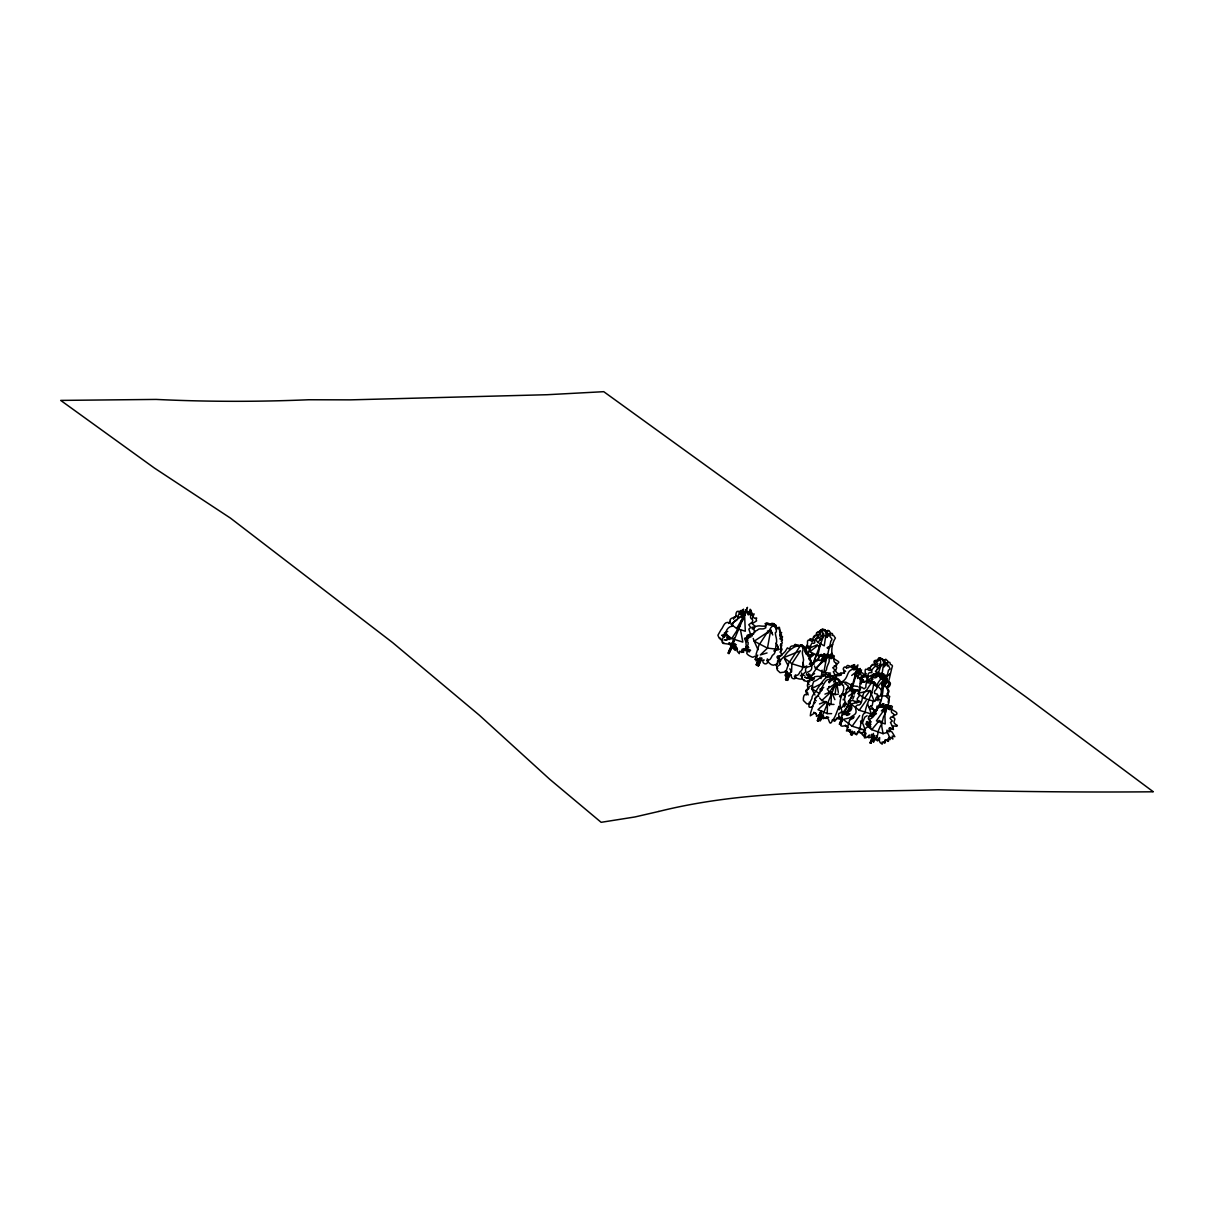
<?xml version="1.0" encoding="UTF-8"?>
<svg xmlns="http://www.w3.org/2000/svg" width="1214" height="1214" viewBox="0 0 1214 1214"><rect width="100%" height="100%" fill="white"/><g stroke="black" fill="none" stroke-linecap="round" stroke-linejoin="round"><path stroke-width="1.5" d="M807.538 692.511L808.16 694.954M855.111 677.7L856.538 672.92L851.682 690.22M852.274 731.132C849.679 737.247 853.336 733.119 854.519 731.663C856.082 739.554 862.274 725.335 860.529 721.07C864.353 727.854 859.831 714.242 865.005 713.088C865.825 703.908 874.065 691.677 873.579 682.314L872.487 681.524L870.954 682.238M832.227 679.233C829.192 679.628 831.969 673.816 828.995 674.286C825.459 676.759 824.169 671.509 826.476 669.749C826.628 664.953 830.194 662.783 829.056 658.944C830.862 650.476 826.871 662.343 828.676 654.71C833.881 666.607 829.39 647.092 833.836 659.703C833.548 664.088 837.918 661.6 836.567 665.5L832.743 667.67L835.247 670.356L833.305 671.706L836.4 677.306C832.06 680.508 828.555 678.626 826.719 680.144C823.426 682.875 820.922 690.812 817.826 695.531C814.746 698.126 814.382 701.813 810.74 712.497L810.315 715.82L814.806 712.906L816.567 714.515L816.43 716.397L820.285 714.439L817.675 720.919L821.423 713.771M878.359 660.143C869.376 659.87 877.585 665.318 874.384 664.711C870.119 664.726 870.089 667.305 870.635 670.477C865.385 670.872 868.647 664.528 870.984 670.189M735.426 643.981L733.195 648.504L735.305 650.461L735.836 647.973L737.171 647.927L737.202 651.296L739.28 653.663L739.463 651.22L741.815 652.464L742.027 649.338L744 648.595C746.504 652.722 743.727 645.393 748.765 647.548M882.35 682.875L882.806 682.147L881.865 685.03M836.598 685.956L836.674 682.617L827.25 689.006L829.359 692.086L835.035 694.62L838.616 694.059M809.434 640.446C809.844 636.03 813.213 641.144 814.002 640.764M867.115 669.46C863.609 667.943 866.128 672.799 864.778 673.998C863.655 676.289 871.789 675.743 861.515 677.488M831.62 713.65L827.22 713.604L827.523 702.663M834.003 704.423L831.074 704.393L831.362 693.452M878.026 700.766L878.192 695.349M826.81 655.788L826.688 658.307L815.474 668.368L814.412 666.016M734.151 647.775L736.306 646.592M771.907 624.649L771.755 623.359L770.92 624.315L766.793 622.797L765.017 623.738L770.465 625.21L774.016 623.768L775.761 628.564L779.373 628.822L780.071 634.573L781.619 635.104L779.904 638.837L782.484 639.96L781.649 641.083L782.317 642.904L780.283 645.074L782.074 649.596L780.556 651.554L781.786 655.408L777.142 656.531L777.097 657.684L779.874 659.02L777.567 660.295M744.076 616.606L745.897 612.296L744.288 615.817L744.971 611.492L747.005 610.824L748.856 613.116L750.146 609.231L751.193 610.475L750.54 611.34M852.85 691.449L852.835 689.962L849.375 689.734L851.5 688.262L850.999 686.805L845.915 689.673M859.421 674.256L861.591 669.931L857.858 672.829L856.158 671.782L857.934 664.877L855.354 668.626L852.152 668.261L854.474 666.668L853.912 665.075L851.849 665.515L851.849 667.123L849.694 666.805C846.492 669.991 845.278 664.559 843.351 668.353L843.335 669.703L845.627 671.327M728.977 653.557L728.582 651.797L733.013 642.145L728.521 653.36L743.833 616.924L743.029 618.882M887.313 708.506L888.769 705.638L886.736 707.489M778.386 658.458C779.919 655.924 783.121 653.769 785.261 651.448L787.4 647.881L789.525 649.111C790.405 646.091 791.058 645.969 793.895 645.878C795.944 641.326 797.037 648.549 800.451 645.742C802.682 643.815 808.888 650.143 804.882 650.355C806.202 654.983 808.858 655.757 810.633 659.87C809.92 664.255 812.06 665.97 811.771 667.882C811.787 670.249 809.465 671.554 807.052 672.359M837.22 679.263L832.212 677.093M835.824 664.21C844.686 661.144 830.558 660.431 834.367 656.03C829.511 652.388 835.657 660.917 827.022 655.272L823.79 672.51L815.474 668.368M856.447 675.576L856.371 674.256M726.609 634.254C724.455 631.31 728.81 626.075 732.224 626.227A1.76 1.138 -52.5 0 0 732.528 624.952C733.226 618.776 741.314 619.701 742.573 612.767C745.199 600.232 741.071 625.847 745.866 610.278M827.235 635.544L828.631 635.984M879.194 675.712L879.482 674.574M873.352 735.168L870.514 743.226L873.928 735.305L873.503 742.315L876.887 736.154L875.127 738.992L877.585 740.935L878.845 738.37L879.71 741.845A3.915 3.096 89.6 0 1 880.317 742.771L882.183 744.152L882.168 741.936L884.824 743.241L884.794 740.388L886.888 739.857C889.938 744.986 886.751 735.684 890.727 737.49L892.882 739.053L892.199 736.048L894.839 736.686L891.971 731.936A6.298 5.918 -10.3 0 1 890.181 730.509L889.71 728.43L893.474 729.508L892.472 725.835L896.858 726.306L897.358 725.441C889.604 721.602 898.709 719.128 892.502 717.171L890.939 717.019L890.074 718.339L892.32 721.055L890.469 722.406L893.17 728.021C892.791 730.418 889.634 725.896 888.967 728.491L889.756 731.784L886.888 730.16L887.07 732.406A6.298 4.977 89.6 0 0 888.36 734.167L890.181 739.554L888.162 738.537L888.511 740.98L885.052 740.161L885.294 742.24L883.853 741.663M886.66 706.032C890.105 703.528 889.786 698.748 886.357 696.775A1.669 1.518 71.2 0 1 887.1 695.713L888.102 695.045C888.602 692.071 887.707 688.384 885.158 686.153C886.827 679.901 889.088 674.165 883.504 683.603C883.018 691.115 882.457 697.747 879.558 705.228M827.25 657.184C825.201 660.598 829.557 652.753 826.871 655.454M877.676 673.649L876.538 675.986L877.676 673.482M861.424 683.892L860.165 682.905L860.392 679.324L858.161 677.109L860.605 670.553L856.841 672.951L856.158 671.782L857.418 668.231L853.806 669.976L855.916 666.137L855.688 668.246L857.281 668.095L858.131 669.521L856.052 672.875L856.204 671.585L857.782 669.9L856.477 673.057M884.338 677.898C883.306 676.38 881.091 677.473 883.822 673.846C882.624 672.768 881.091 678.596 879.71 675.652M844.367 673.042L844.261 670.538L844.413 673.102L840.437 672.89L841.256 675.121L834.777 676.244M821.028 678.611L822.121 670.143M874.581 662.571L875.34 660.765L877.692 660.735L878.602 658.307L882.274 659.096L884.429 664.164L887.692 663.815L887.404 666.122L888.572 665.591L890.074 668.944L888.451 670.234L886.402 679.354M779.919 635.529L781.664 632.494L780.116 632.373L779.403 627.319L775.776 627.911L774.486 624.102L770.844 627.684L768.037 632.995L766.747 633.222L758.902 645.241L756.094 654.27L756.428 655.772L757.779 655.165L754.85 659.414L756.185 659.748L756.155 660.993L758.386 658.58L758.386 659.748L759.706 659.156L756.99 665.5L761.709 657.821M800.724 646.136L800.997 644.771L788.736 663.269L786.186 670.887L786.323 672.086L787.309 671.494L784.988 675.212L785.792 676.395L787.507 674.24L787.431 675.196L788.387 674.605L786.08 680.022L787.689 677.488M835.035 694.62L836.674 682.617L829.359 692.086M883.109 707.307L882.047 704.226L881.819 707.125M825.778 635.711L824.245 645.833L817.735 642.418L815.778 639.52M886.493 675.363L881.925 674.847L883.701 663.026L884.505 666.547M877.1 708.839L872.866 712.421M812.91 663.739L823.001 637.593L823.669 633.511L822.561 634.3L822.728 629.262L821.195 631.796M850.422 705.941L850.847 708.126L849.117 710.387C845.49 712.588 852.091 703.695 847.66 706.457L842.015 713.62L842.091 715.365M758.887 659.248L756.201 664.559L758.598 665.803L761.861 658.625M734.364 640.506L733.468 642.494L733.939 641.022M767.369 631.128L770.723 630.127L767.46 648.109L760.343 654.953L767.051 652.95M858.131 672.905L860.195 668.474L856.72 672.328L857.812 668.914L856.947 667.791L855.809 668.337M749.478 651.933C744.258 649.247 747.642 643.359 744.531 638.625L745.35 637.775L747.278 639.641L746.913 635.939C747.475 633.192 750.556 637.654 750.844 635.119L748.826 629.14L750.647 627.532L748.795 624.709L752.331 622.084C753.985 617.896 749.782 620.4 750.631 615.847C749.675 614.147 749.751 608.002 749.008 613.95C747.475 617.744 747.703 608.897 745.275 611.401L743.939 615.119M850.619 702.071C844.034 703.103 853.427 698.596 852.228 694.605L851.56 693.042L854.231 692.739L855.354 689.613L854.14 692.891L854.489 689.916L852.805 691.585M883.595 707.003L883.033 703.604L881.91 706.927M820.952 631.75L817.462 635.954C810.299 633.147 814.882 645.544 810.391 640.157C805.261 639.034 808.888 644.012 806.824 645.393C805.049 647.29 811.802 644.907 808.494 647.927C805.61 648.185 802.758 648.595 802.257 645.104C798.326 647.092 798.524 642.813 795.914 646.531M832.182 688.748L832.728 687.443L832.197 688.869M841.165 684.089L840.194 683.907L840.771 684.863M825.626 702.329L825.429 702.253M825.611 659.794L824.382 661.706L825.353 659.809M738.947 612.994L740.586 610.49L741.921 613.601M781.285 641.311L782.544 636.682L779.949 636.257M814.366 663.011L816.324 654.3M823.062 655.97L817.826 655.56L820.558 643.359M877.449 675.849L880.757 666.107L880.408 658.276L879.619 660.279M731.405 645.954L731.966 644.543M732.74 641.614L733.119 640.324M732.816 642.145L731.663 644.922M733.195 643.708L732.846 644.482L733.21 643.617M850.088 690.174L851.606 683.619M866.174 673.466L866.159 674.24M885.704 704.909L884.399 709.022L886.235 705.516L885.81 708.824L887.1 705.258L886.083 711.707L883.458 716.943L881.227 726.169L880.423 725.911L878.405 730.585A6.298 1.123 -70.4 0 0 878.253 732.027L877.085 736.944L876.903 736.2M744.288 615.786L742.467 620.794M872.32 683.103L871.257 678.975C873.154 674.969 874.308 680.128 877.191 676.562C879.057 676.471 883.762 672.359 879.892 676.744C878.314 680.341 884.824 674.696 884.778 678.231M882.639 683.118L881.956 683.482M820.087 635.514L820.497 632.98M828.752 657.244L828.631 656.288M814.199 661.645C814.427 658.61 818.084 661.281 818.843 658.155M775.776 628.078C775.549 619.944 772.408 629.838 776.004 625.21C774.911 627.957 777.901 632.206 775.321 632.661C775.609 637.092 776.657 637.229 776.641 641.705C775.018 647.472 776.52 653.466 772.362 655.363C770.951 658.443 769.266 661.797 767.309 658.929C769.16 664.073 764.911 665.211 763.151 662.601C763.303 658.034 758.097 660.249 758.113 665.925L757.126 664.741L760.085 657.351M780.784 643.936C783.394 645.332 780.147 646.759 780.86 649.217M830.816 657.487L831.074 656.531M847.615 712.223L848.207 710.858L848.267 712.041M850.953 704.848L848.389 712.057M857.782 686.487L852.274 685.652L856.113 671.919L851.697 675.454M881.227 707.231L881.728 706.457L879.664 703.968L880.575 700.569L877.889 698.096L882.017 693.422L881.273 689.719L874.05 682.283L870.635 681.251L863.002 681.661L859.982 683.694L859.846 689.385L858.283 690.493L855.991 689.719L854.368 693.862M883.807 681.509L885.932 676.714L882.957 681.889L885.461 678.899L885.567 680.629M733.559 619.231L734.182 617.182L735.092 617.653M827.948 675.758C831.256 671.964 830.027 678.505 830.209 680.25M885.127 706.062L884.429 707.671M823.001 657.032L819.784 655.499L817.963 659.111L819.875 660.553L821.878 659.414L824.063 653.769L825.49 658.458L825.732 654.816L824.883 656.03M740.373 614.557C742.133 612.66 738.613 610.536 736.989 611.507C735.305 613.404 735.381 618.047 738.825 616.545M823.092 657.563C824.731 654.103 818.676 652.889 819.116 657.335M734.167 638.003L733.878 638.701M841.879 720.418L840.331 724.409L839.36 724.075M742.027 615.984L741.39 617.167M842.607 693.74L841.621 694.241M852.835 698.961L854.125 695.926M741.815 614.39C739.614 611.553 737.11 616.272 737.733 618.321M877.039 686.623C875.188 684.332 888.36 669.749 881.91 679.521C885.598 674.362 883.929 680.553 882.881 680.872C884.869 683.376 889.832 675.803 885.643 682.875M883.868 706.988L884.596 705.729L884.52 707.474M829.951 657.457L830.801 654.574L831.013 656.091M873.473 737.991L870.848 743.241M841.788 720.312L839.572 724.288M824.579 658.443L822.379 658.686L821.301 662.313L823.517 660.871L825.945 655.317L824.989 659.05M728.749 651.736L728.279 653.026L729.204 653.496M738.416 628.078L737.505 630.172M856.689 675.075L856.022 675.91M841.818 717.702L839.511 724.121M746.049 609.959L744.637 614.77L743.393 614.587L743.621 613.358M876.523 676.729L877.449 674.832L879.331 675.348L879.452 673.558L881.334 673.224L881.698 675.03L879.513 676.608L884.096 676.805L882.806 680.796L884.308 681.646L885.598 678.99L884.399 680.159M878.223 672.359L867.509 680.72L866.508 677.442L878.223 672.359L876.174 676.244L874.384 675.803L873.443 673.907L872.987 675.879L871.257 676.562L872.881 679.461M777.946 656.076L777.688 658.337M842.986 714.227L848.662 715L849.876 713.741L843.426 711.829L850.498 710.827L851.454 709.173C853.791 705.197 844.656 701.252 852.896 700.417L856.629 702.663L858.161 702.026L857.114 698.839L859.375 695.834C856.978 692.799 860.711 691.358 860.013 688.93L861.667 687.17L864.064 688.854L865.825 687.443C865.749 678.353 869.209 685.864 872.532 681.691L874.05 682.283C873.382 687.625 880.803 685.075 874.49 691.267L874.657 693.528L877.358 694.089L877.221 696.517C875.066 697.731 876.569 701.343 872.881 701.798L872.274 705.531L869.406 706.988L869.952 708.536L873.898 709.689C878.693 716.139 869.983 712.421 868.799 716.837L868.283 718.673L870.848 721.875C865.066 725.046 872.881 723.301 869.254 726.078A6.298 3.399 -56.1 0 1 867.585 726.791L863.427 730.054L864.99 730.312L862.79 732.497L865.476 732.042L863.655 735.73L865.688 736.079L864.338 737.808L866.037 737.702A3.915 2.109 -56.1 0 1 866.887 737.293L869.421 735.016L868.435 737.687L870.772 737.459L871.698 734.258L873.154 734.925L870.757 742.983L873.23 736.64L874.672 735.805M870.772 722.027L869.103 719.462C877.464 716.245 874.399 708.581 880.772 706.624L883.959 703.817L882.335 707.125L885.75 705.38L886.174 706.867M760.419 660.993L758.613 665.515L756.201 664.938L759.069 658.823M842.091 717.975L839.663 724.288M788.387 675.773L789.555 673.345M801.893 646.334L802.135 645.347L801.331 646.44M849.588 719.978C860.999 714.788 843.502 721.207 854.095 714.925C859.026 711.586 852.683 707.701 857.403 705.076C863.017 706.002 861.424 696.366 864.095 692.481C868.101 689.825 868.723 684.863 872.912 682.025L874.687 682.496L875.628 684.301M842.046 719.69L839.997 724.455L841.59 720.221M853.047 732.346L851.833 734.789L850.559 734.394L851.317 732.74M817.022 632.676C820.376 632.798 819.814 627.866 823.32 630.278M743.363 618.093L743.696 617.213M852.759 732.103L850.908 734.713C853.852 730.464 847.129 734.804 850.68 729.978L848.51 729.417L846.462 730.995L849.603 720.206M833.548 682.01L834.352 680.432M738.582 627.259L739.432 625.514M847.782 729.826L848.1 731.192L850.771 731.587M851.849 731.814L850.771 734.03L852.046 735.062L853.472 732.831L856.583 734.819L857.737 732.148C861.94 730.388 862.501 738.446 865.309 735.031L866.098 733.332M821.741 710.736L818.024 721.101L820.74 714.682L820.649 715.714L818.524 721.116L817.326 720.676L820.103 712.527M854.671 691.343L854.095 689.567L852.501 690.22M728.582 623.526L730.267 621.113M729.068 652.92L733.18 644.179L734.561 643.951M735.031 647.669L733.514 647.259L734.834 647.016L734.91 644.816L733.059 644.649L728.87 653.481M887.616 686.471L886.797 687.23M846.993 715.547L847.372 714.287A5.797 1.138 -70.8 0 1 847.402 713.422M840.3 724.515L841.939 721.435M871.515 665.833L872.76 664.331L875.764 664.528M732.163 642.919L731.814 644.103L732.452 642.904M870.484 728.643L870.833 727.854M870.772 726.488C865.901 725.335 864.034 717.353 870.999 724.424M777.613 663.193L777.476 661.645M812.363 680.493L813.122 679.233M844.458 702.906L847.584 704.97L853.002 693.088L848.632 696.001M877.085 664.969L877.843 663.421M852.82 692.481C855.733 685.47 851.545 691.661 853.943 693.847M884.08 682.283L885.37 683.922L883.443 687.534M731.526 645.757L728.233 653.208L729.053 653.269M833.897 675.303L839.056 673.998C831.317 670.189 840.543 668.019 834.246 665.803M841.302 711.662L843.973 713.407L847.706 705.486M804.336 675.621C796.46 671.342 808.994 683.133 795.079 677.594L794.366 676.092M788.083 674.119L785.61 679.597L787.613 680.022L789.419 674.893L790.982 674.559M811.696 663.542C807.978 663.163 813.198 661.205 810.512 660.674M829.466 634.194C831.727 632.115 829.466 632.479 829.314 630.992C828.752 632.433 828.874 628.124 826.006 631.963M858.693 671.646L861.151 671.16L860.316 673.482M811.377 676.744L809.359 678.11L811.696 678.929M821.195 714.788L818.388 721.192L817.523 720.585L820.452 712.36M872.062 738.537L873.154 736.033L872.138 735.138M788.038 673.907L785.579 679.324L787.674 680.371L789.449 675.151L791.088 675.196M790.223 672.996L790.86 671.919M812.803 686.092L811.589 688.581L814.989 695.015M879.589 739.432C878.01 741.071 873.549 736.731 877.616 737.399M821.377 714.697L820.057 717.231L819.996 718.218L821.408 716.123L820.254 720.934L834.746 686.183L835.824 677.928L834.473 680.644M841.408 720.19L839.663 724.09L840.422 724.591M729.128 650.537C736.215 644.042 727.201 645.287 728.977 642.783M886.25 681.555L889.543 681.843L888.147 685.88M878.147 707.367L878.951 704.894L880.727 704.894L881.425 706.229M840.331 682.966L840.649 682.374C849.087 679.112 845.794 671.357 852.258 669.491L855.764 666.744L855.005 668.186M871.986 738.582L870.059 742.847L870.969 743.317M859.072 673.603L862.077 675.561L859.907 678.823M886.129 682.435L888.572 682.829L889.528 684.21L887.161 687.792M741.132 621.234L741.906 619.671M852.805 693.057L854.216 689.947L855.217 690.417M859.998 673.011C865.051 671.084 864.292 678.884 860.119 677.624M806.005 653.982C813.501 647.866 808.038 649.778 811.938 642.995C813.729 643.466 815.58 643.966 814.609 640.127C815.96 637.562 819.951 636.227 818.13 635.559C812.636 632.054 821.013 631.766 822.409 629.793C826.81 629.96 825.247 636.789 830.209 635.18C828.616 637.851 834.306 638.154 830.786 641.235C830.088 646.667 827.675 651.144 827.872 656.03M864.247 681.949C872.016 680.113 863.989 671.721 871.925 672.632C870.226 668.307 878.162 665.864 875.279 664.21C877.919 660.75 881.713 655.788 885.112 661.615C884.49 665.515 890.226 660.052 890.181 663.375C889.725 665.242 891.531 663.815 892.487 665.955C891.349 669.233 889.847 677.033 888.572 681.661M871.182 742.452L874.657 735.456M826.006 656.683C828.388 649.49 826.279 659.566 825.763 658.929C825.778 659.172 824.928 649.035 823.578 656.304M729.432 652.54L733.423 644.543L736.367 644.831M822.697 687.852L823.76 687.458M736.625 628.503L744.577 614.906L745.32 631.25L736.625 628.503L730.904 624.087L736.989 620.005M744.789 614.542C740.98 616.317 743.484 604.845 740.919 613.116M873.427 734.045L873.412 733.393M889.467 709.735L889.741 708.339L888.056 708.43M832.334 655.272C831.15 651.63 831.711 643.086 835.444 638.033C834.23 637.047 833.851 634.315 832.06 635.529C834.549 630.506 826.78 636.47 827.447 632.615L825.019 629.808L823.881 629.899M811.574 677.351L811.544 678.186M804.396 648.883L806.566 646.576L810.451 646.501M862.38 677.412L864.231 675.591L867.327 675.955M727.793 631.432L724.379 632.919L731.708 638.594L739.781 626.257M886.918 663.542C889.361 660.052 886.22 660.795 885.795 659.217C882.593 662.95 882.532 656.228 878.375 658.413M885.734 707.474L884.718 708.946L885.507 709.462M892.912 716.063L896.751 714.302C898.36 710.797 889.437 711.252 892.381 706.624C888.087 702.405 892.609 713.695 886.19 705.546C881.895 715.972 885.674 699.218 887.92 708.399C890.894 712.269 887.601 698.748 891.319 710.372C890.909 714.712 895.021 712.299 893.686 716.199L892.442 716.897M884.035 678.945L882.806 680.796L884.505 678.975M886.766 705.531L887.586 704.697M884.657 709.082L876.402 720.858L885.218 723.954L884.657 709.082L881.364 710.934M794.882 646.288C799.176 647.001 802.196 642.206 803.076 650.097C801.407 652.449 803.122 655.712 803.562 659.87C802.393 665.12 803.638 670.007 799.98 671.828C798.66 675.121 796.93 676.046 795.382 674.908C797.446 679.445 793.03 679.582 791.649 677.594C791.649 673.603 786.9 675.394 787.036 680.371L786.065 679.324L788.584 673.011M877.312 699.385L874.201 701.389L869.998 690.523L857.782 693.376L864.429 698.384L869.998 690.523L872.092 693.057M861.121 701.616L850.908 703.983L859.239 710.281L866.219 700.432M854.186 716.837L843.153 719.416L852.152 726.215L859.709 715.562M889.027 684.119C886.751 691.282 892.745 682.556 889.316 682.465M807.674 653.739L808.221 653.208L807.947 654.968M843.169 699.992L843.26 699.127M742.224 612.736L743.12 610.779L743.696 612.994M742.862 617.319L742.664 616.393L742.346 618.23M819.89 692.83L819.647 693.725M866.675 725.228L871.773 729.675L879.376 720.418M823.745 675.834C818.418 678.156 817.826 680.371 813.775 681.464L812.788 683.968C813.501 686.729 807.887 685.166 808.934 688.505C802.758 690.174 807.978 693.604 806.278 694.954L805.808 694.529C803.729 693.831 803.046 698.49 803.425 700.524L806.855 703.908L810.315 703.665M862.699 681.585L863.594 680.781L862.471 679.4M878.223 686.001L882.76 680.933L880.803 695.971L886.266 695.895M752.103 628.715L752.149 627.122M729.037 636.622L727.99 636.622M888.056 702.208L889.71 696.411L886.873 695.076M811.544 663.694L810.876 664.574M826.506 716.837L825.232 718.369L824.078 718.111L823.441 715.79M879.664 737.535L879.543 738.962M817.735 642.418L824.852 635.226M882.517 664.225L875.4 671.418L881.925 674.847M729.766 642.783L730.115 643.784M833.684 677.943C836.628 677.458 839.056 680.098 839.056 683.512C842.713 681.191 842.167 686.669 842.941 685.06C845.809 689.173 840.437 695.834 840.164 701.555C839.056 704.636 842.182 706.199 839.147 709.674C839.329 706.123 839.572 704.211 837.888 709.264C836.249 713.195 835.444 717.004 832.364 720.57C828.965 728.37 829.238 715.653 826.431 718.385L825.824 718.369C824.837 716.533 822.106 721.146 822.971 716.897L822.197 715.623M819.556 697.929L821.817 700.493L831.423 691.631L824.928 694.135M826.203 702.102L817.963 709.704L827.22 713.604M881.956 710.251L882.699 710.615M859.709 686.456L859.026 687.625L860.392 689.34M886.645 708.521L886.903 707.109M817.204 644.801L808.843 648.443L809.844 651.721L817.872 645.453M808.676 658.838L814.033 654.649M748.279 646.637L746.747 647.957L746.974 650.962L743.484 650.051L743.636 652.388L741.147 651.265M830.649 680.493L832.379 680.037M741.542 616.955L744.577 614.906M772.256 633.571L770.723 630.127L754.197 641.204L758.037 649.793M808.585 673.664L809.935 676.684L814.579 673.588M859.239 710.281L871.485 714.044L875.4 711.51L870.802 705.971M795.413 646.485C791.012 648.837 787.582 651.311 784.396 656.516C782.408 657.806 779.145 661.22 779.57 663.148C783.379 664.711 774.623 665.075 777.324 670.113L780.116 672.693L785.504 671.919L787.613 672.935M789.844 668.777L791.558 671.964L791.892 663.739L800.421 650.795L783.834 657.609L791.892 663.739L804.032 667.503L806.764 665.94M871.44 716.518L876.402 713.726M807.947 675.743L809.434 676.562L807.947 674.923M886.812 707.094L886.903 705.987M817.25 638.731L821.635 636.379M876.387 666.956L880.772 664.604M854.019 693.3L852.82 692.921M812.743 706.32C804.533 710.918 811.984 698.475 811.908 698.642C811.271 695.546 816.339 691.555 817.568 688.55C820.436 684.726 828.676 669.931 834.155 677.882M772.559 626.212C776.52 625.134 773.379 621.932 770.966 624.178M822.576 683.178L811.589 688.581L819.177 693.391M752.392 618.108L754.137 613.92L751.845 615.012M808.342 656.197L813.365 654.012M811.726 654.483L810.906 654.649L811.605 654.134M800.39 675.803L802.317 674.589L801.437 672.951M725.228 635.924C726.807 630.263 720.357 641.068 722.391 642.616A1.882 1.214 -52.5 0 1 723.711 642.631L723.043 643.39L728.476 644.088C729.053 642.752 732.543 647.957 730.707 643.997M819.45 703.968L825.945 701.464M821.301 662.313C817.629 667.047 814.533 670.523 811.529 676.152C810.846 678.747 808.372 680.826 808.221 683.543C805.504 685.728 810.299 688.657 806.217 691.1L806.764 691.555M724.121 637.062L721.799 635.195L724.515 636.713M865.4 724.121L870.423 722.451M809.283 664.331L810.785 663.102L814.017 664.27M871.773 729.675L883.064 733.666L887.995 732.088M861.379 681.479L863.7 682.101M773.758 650.947L778.796 649.444L777.339 645.271M844.504 697.838C845.172 692.45 848.025 692.997 851.287 688.991C855.43 686.456 848.009 693.71 852.926 690.675C856.553 687.17 851.621 695.121 853.958 692.056M756.99 657.927L755.093 656.213L752.862 657.26C750.829 656.789 743.105 653.132 748.704 651.25C754.061 649.793 746.246 649.9 745.897 646.941L748.006 644.968L748.158 642.312L746.064 641.235L747.778 640.385L747.05 636.743L749.296 637.198L749.205 634.543L752.437 634.755L754.41 631.614L757.141 630.309C759.843 627.183 762.21 630.506 765.852 627.744C764.577 626.257 767.552 623.51 765.882 625.878C760.814 626.925 760.328 624.922 755.503 626.515L753.166 629.459M777.264 663.557L776.049 665.029L777.673 668.565M729.144 637.578L726.533 637.031M726.594 635.18L726.018 633.966L726.033 635.65M807.856 681.676L803.729 680.568L804.503 680.113A2.094 1.897 -25 0 0 802.758 679.582C800.481 676.775 803.516 673.512 805.853 671.737C803.501 664.574 813.456 668.186 812.545 663.709C813.274 661.235 816.885 661.676 818.403 659.733M841.697 673.998L838.889 673.618L839.724 675.485M857.934 732.406L862.699 732.74M862.729 722.224L864.869 717.079L867.13 715.744M805.474 652.419L806.9 651.159L804.229 648.215M875.097 711.04L876.933 710.342M854.823 701.464L859.709 701.024M828.676 717.337L827.25 716.913M780.132 652.404L781.224 649.809M834.473 719.629L836.006 719.507A3.596 1.882 -56.5 0 1 836.78 719.113C838.571 715.289 841.757 718.825 837.129 717.778M814.063 713.058L815.535 712.967M723.802 636.728L723.377 634.33M787.674 673.345L785.928 673.026L785.306 670.72M753.924 633.738L751.724 633.845L751.982 636.212M872.259 681.388L869.421 680.508L868.875 681.54M868.89 716.563L870.392 716.351L870.726 715M883.913 708.733L884.733 708.961L883.185 709.022M825.474 672.662L830.528 673.117M810.224 702.8L809.101 702.329M818.843 696.244C816.931 695.85 813.395 698.369 815.353 700.235L816.263 700.812M737.551 649.809L735.32 648.686M750.586 612.493L751.451 614.921M763.454 659.93L764.274 660.052M736.079 615.999C734.424 618.624 729.113 617.091 730.13 621.598A1.76 1.684 13.5 0 1 729.887 622.979C724.075 620.263 723.438 627.562 721.01 629.763L717.899 635.256L719.143 638.078A1.882 1.791 13.5 0 1 720.873 638.67L720.175 639.338L722.785 640.431M836.309 679.218L834.564 678.307M841.803 716.867C841.211 716.321 837.797 722.618 839.086 717.019M847.584 704.97L850.635 705.744M843.973 713.407L847.235 714.242M815.307 702.481L814.199 702.345L814.442 703.65M871.242 734.91L873.094 736.079L870.165 742.786L871.136 743.226M817.477 635.18L815.08 635.332L814.017 637.578M864.429 698.384L874.201 701.389M852.152 726.215L865.4 730.282L861.606 720.463M731.708 638.594L742.847 642.115L740.464 629.778M855.187 668.277C851.955 667.776 857.236 661.691 852.592 666.349C849.072 667.305 846.765 662.632 846.401 668.186M813.653 712.664L816.051 713.468M779.934 661.554L779.342 661.342C776.065 658.413 779.342 665.333 775.564 664.528C771.558 666.881 768.887 662.358 766.656 660.386M806.126 675.09L807.067 674.665L806.506 673.527M829.208 682.89L828.889 681.479L831.544 680.432M750.874 637.077L748.795 636.789L748.659 638.261M825.353 674.316L822.895 674.134L823.927 675.454M821.817 700.493L831.074 704.393M809.844 651.721L817.826 655.56M847.053 726.761C844.883 724.181 840.346 728.385 840.816 724.227L841.484 716.321L843.108 714.545M809.935 676.684L814.503 678.96M836.021 677.837L837.675 679.051M845.93 682.207L852.274 685.652M861.561 677.776L862.41 681.661M833.73 678.08C831.56 671.023 827.644 681.585 825.186 675.515C820.634 677.518 819.344 675.53 814.715 676.759L812.105 680.189L809.51 679.142L809.768 681.737L807.674 680.872L808.433 684.635A2.094 0.91 -58.8 0 1 809.131 684.332M885.567 665.166L885.067 664.134L886.357 664.726M813.623 712.33L815.535 713.544M848.161 727.444L845.369 725.092M825.778 631.963C826.233 628.913 820.694 628.23 820.725 630.749M810.284 675.91L809.859 674.316M880.651 707.109L877.054 706.062L876.341 710.053M822.47 688.414L819.905 689.157L821.043 691.449M833.274 658.428C834.837 654.938 829.253 658.246 831.742 653.162C830.224 656.941 828.95 653.86 826.946 657.275M832.227 719.978L834.731 721.283L836.704 718.536C842.47 717.641 835.52 713.741 840.467 712.83C843.26 711.738 840.907 709.78 841.211 707.61C843.518 708.035 843.123 702.117 844.14 704.241C842.744 709.644 845.991 705.592 845.718 702.618C842.804 700.023 846.052 690.356 848.419 686.198C846.31 685.273 846.613 683.694 844.944 683.907C847.16 679.43 839.481 685.182 840.316 681.282C839.132 678.535 834.322 676.835 832.971 679.036M805.55 650.658L805.155 652.055C809.146 652.995 807.811 653.42 810.041 656.076L809.45 659.991M755.047 632.099L752.877 627.501L755.169 626.212L752.103 623.753L756.61 620.84C754.911 619.443 758.75 616.712 754.774 618.351L753.105 617.152L753.211 615.103C751.739 613.601 750.252 607.319 750.707 614.087C748.355 615.012 745.381 607.121 744.88 614.147M859.527 727.611L860.589 729.599A2.094 1.958 -10.3 0 1 861.287 729.599M742.331 615.847L742.513 616.651M780.587 660.886L778.827 658.883M887.965 686.487C886.083 689.689 891.622 690.736 887.434 693.391A1.669 1.426 -37.4 0 0 886.994 693.816M784.699 659.202L788.129 665.591M832.106 693.24L834.868 699.643M828.251 702.436L829.632 705.638M770.723 630.127L772.741 634.952M776.11 643.01L778.796 649.444L767.46 648.109L754.197 641.204L753.241 638.427M867.54 703.832L871.485 714.044M814.518 712.497L814.837 713.422M856.113 671.919L857.676 678.52M858.859 691.631L857.721 690.083L856.902 691.403M826.036 634.027L826.825 637.547M802.955 662.495L804.032 667.503M852.076 690.083L851.469 688.05L851.06 690.189M880.787 720.919L883.064 733.666M836.674 682.617L838.343 692.42M883.701 663.026L884.035 666.805M862.577 680.599C863.715 683.558 863.215 677.063 862.577 680.599M808.266 675.864C808.327 679.825 810.664 674.681 808.266 675.864M821.848 636.015L822.181 635.21L821.848 636.015M825.156 660.37L825.065 661.129L825.156 660.37M879.528 665.029L879.862 664.225L879.528 665.029M827.022 636.864L825.975 636.151L827.022 636.864M884.687 665.864L883.64 665.151L884.687 665.864M821.681 688.611C821.256 693.877 823.623 686.062 821.681 688.611M727.945 639.247C732.088 640.537 730.13 635.984 727.945 639.247M827.28 647.821C828.145 650.355 830.695 644.012 827.28 647.821M884.96 676.82C885.81 679.354 888.375 673.011 884.96 676.82M839.542 685.394L838.631 684.575L839.542 685.394M829.268 681.858L830.406 681.509L829.268 681.858M839.557 696.35C840.285 698.9 842.926 692.557 839.557 696.35M727.277 638.625L728.051 636.834L727.277 638.625M819.678 639.99L820.194 639.034L819.678 639.99M830.786 695.091L831.939 692.678L830.816 695.015M877.343 668.99L877.874 668.034L877.343 668.99M805.019 677.275L807.993 678.353L805.019 677.275M820.027 644.482L818.858 646.986L820.011 644.467M834.276 684.393L834.61 683.588L834.276 684.393M747.429 607.47L746.261 610.141L747.429 607.47M883.974 709.902L883.261 711.738L884.004 709.826M854.929 675.318L855.673 673.846L854.929 675.318M724.53 639.672L726.807 640.036L724.53 639.672M845.475 693.68C842.167 698.247 843.32 692.39 845.475 693.68M832.561 644.786L830.224 646.637L832.561 644.786M890.241 673.8L887.889 675.637L890.241 673.8M829.632 686.547L828.737 687.094L829.632 686.547M658.853 811.438L634.937 816.961L601.142 822.318L549.669 779.221L479.333 715.198L392.608 642.585L230.448 518.105L154.299 467.982L60.7 400.408L156.196 399.421A3880.809 2127.854 -55.8 0 0 308.629 399.755L350.512 399.861L547.165 394.717L603.753 391.682L1026.27 697.139L1153.3 791.786C1081.507 792.408 1009.805 791.604 938.058 789.753C844.701 792.59 750.267 788.599 658.853 811.438"/></g></svg>
